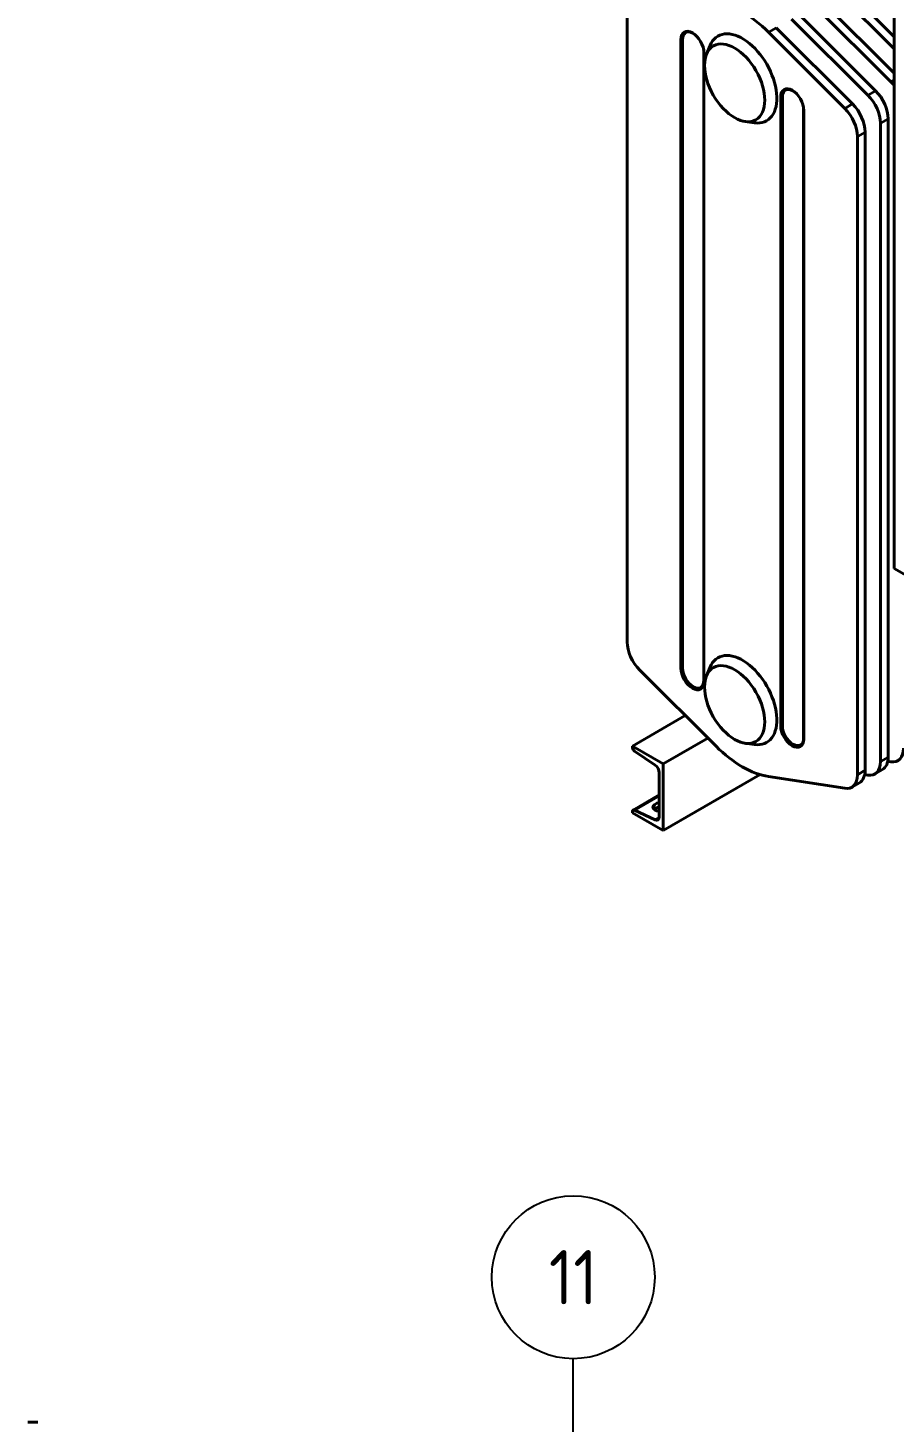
# Model space of a CAD drawing. Header units: millimetres. Extents: x 0 to 4205, y 0 to 2970.
# Drawn here: x 3309 to 3708, y 1860 to 2501 of the extents above; entities that cross this region are included whole.
import ezdxf

# ---------------------------------------------------------------- set-up
doc = ezdxf.new("R2010")
doc.units = ezdxf.units.MM
doc.header["$LTSCALE"] = 5
for name, color, linetype, lineweight in [('가시적인 것(ISO)', 3, 'Continuous', 40), ('가시적인 좁은 것(ISO)', 3, 'Continuous', 35), ('기호(ISO)', 5, 'Continuous', 25)]:
    doc.layers.add(name, color=color, linetype=linetype, lineweight=lineweight)
doc.styles.add('부품번호텍스트_PSTEK_POSCO', font='isocp.shx')

# ---------------------------------------------------------------- blocks, each defined once
blk = doc.blocks.new('품번기호10')
at = {"layer": '기호(ISO)', "color": 7}
for p, q in [((712.14, 345.79), (712.14, 377.75)), ((711.74, 345.79), (712.14, 343.79)), ((712.54, 345.79), (711.74, 345.79)), ((712.14, 345.79), (712.14, 343.79)), ((712.14, 343.79), (712.54, 345.79))]:
    blk.add_line(p, q, dxfattribs=at)
at = {"layer": '기호(ISO)', "color": 7, "flags": 128}
blk.add_lwpolyline([(711.74, 345.79), (712.14, 343.79)], dxfattribs=at)
at = {"layer": '기호(ISO)'}
blk.add_circle((712.14, 385.25), 7.5, dxfattribs=at)
at = {"layer": '기호(ISO)', "color": 7}
blk.add_solid([(711.74, 345.79), (712.14, 343.79), (712.54, 345.79), (711.74, 345.79)], dxfattribs=at)
at = {"layer": '기호(ISO)', "color": 7, "insert": (712.14, 385.25), "char_height": 5, "attachment_point": 5, "style": '부품번호텍스트_PSTEK_POSCO'}
blk.add_mtext('11', dxfattribs=at)

msp = doc.modelspace()

# ---------------------------------------------------------------- linework, layer by layer
at = {"layer": '가시적인 것(ISO)'}
for p, q in [((3708.4895, 2491.6271), (3682.4687, 2517.5615)), ((3686.0042, 2519.5975), (3708.4895, 2497.1869)), ((3585.5237, 2512.3566), (3585.5237, 2218.598)), ((3706.9871, 2476.4453), (3671.8621, 2511.4536)), ((3675.3976, 2513.4896), (3708.4895, 2480.5076)), ((3708.4895, 2252.4682), (3708.4895, 2514.0833)), ((3696.3805, 2470.3373), (3661.2555, 2505.3457)), ((3664.791, 2507.3816), (3699.916, 2472.3733)), ((3685.7739, 2464.2294), (3650.6489, 2499.2377)), ((3654.1844, 2501.2737), (3689.3094, 2466.2654)), ((3610.2724, 2206.5196), (3610.2724, 2495.9313)), ((3611.0473, 2206.4806), (3611.0473, 2495.8923)), ((3620.8112, 2490.2696), (3620.8112, 2200.8579)), ((3622.0707, 2489.1676), (3623.7002, 2493.1457)), ((3620.879, 2489.8234), (3620.879, 2200.4117)), ((3656.2343, 2180.0519), (3656.2343, 2469.4636)), ((3657.0092, 2180.0129), (3657.0092, 2469.4245)), ((3639.9335, 2458.1484), (3644.1921, 2457.5609)), ((3666.7731, 2463.8019), (3666.7731, 2174.3902)), ((3666.8409, 2463.3556), (3666.8409, 2173.944)), ((3705.7318, 2459.4212), (3705.7318, 2165.6626)), ((3695.1252, 2453.3132), (3695.1252, 2159.5546)), ((3702.1963, 2163.6266), (3702.1963, 2457.3852)), ((3691.5897, 2157.5186), (3691.5897, 2451.2773)), ((3849.9109, 2171.0291), (3708.4895, 2252.4682)), ((3591.3394, 2205.6459), (3626.4644, 2170.6375)), ((3622.0707, 2203.0261), (3623.7002, 2207.0042)), ((3612.304, 2184.7509), (3587.9278, 2170.7136)), ((3587.9278, 2170.7136), (3587.9278, 2170.1861)), ((3602.07, 2162.5697), (3587.9278, 2170.7136)), ((3602.07, 2162.5697), (3622.6617, 2174.4276)), ((3639.9335, 2172.0069), (3644.1921, 2171.4194)), ((3588.896, 2168.4069), (3598.3657, 2161.9958)), ((3705.5496, 2163.7034), (3706.9871, 2163.4806)), ((3600.3022, 2158.4374), (3600.3022, 2138.0799)), ((3602.07, 2131.9116), (3602.07, 2162.5697)), ((3646.707, 2157.6164), (3602.07, 2131.9116)), ((3650.6489, 2156.7106), (3685.7739, 2151.2647)), ((3694.943, 2157.5955), (3696.3805, 2157.3726)), ((3699.5953, 2157.8842), (3703.1309, 2159.9202)), ((3688.9887, 2151.7763), (3692.5243, 2153.8123)), ((3600.3022, 2148.2183), (3588.2399, 2141.2721)), ((3587.9278, 2140.583), (3587.9278, 2140.0556)), ((3587.9278, 2140.0556), (3602.07, 2131.9116)), ((3598.3657, 2136.7517), (3588.896, 2141.2471)), ((3314.0483, 1859.5523), (3309.4424, 1859.5523))]:
    msp.add_line(p, q, dxfattribs=at)
for centre, major_axis, ratio, start_param, end_param in [((3638.5567, 2467.789), (-24.9516, 43.3292), 0.57809312, 5.150655, 5.8487867), ((3615.5757, 2492.8773), (-3.7427, 6.4994), 0.57809312, 3.92892453, 7.07051718), ((3615.9292, 2493.0809), (-3.4454, 5.983), 0.57809312, 5.30470402, 7.07051718), ((3638.5567, 2478.0084), (-11.2282, 19.4981), 0.57809312, 2.72019421, 6.70458375), ((3615.9292, 2493.0809), (3.4454, -5.983), 0.57809312, 0.78733187, 0.97848129), ((3661.5376, 2466.4096), (-3.7427, 6.4994), 0.57809312, 3.92892453, 7.07051718), ((3661.8912, 2466.6132), (-3.4454, 5.983), 0.57809312, 5.30470402, 7.07051718), ((3696.893, 2464.5111), (6.2379, -10.8323), 0.57809312, 0.78733187, 2.00906235), ((3703.964, 2468.5831), (-6.2379, 10.8323), 0.57809312, 4.96220935, 5.150655), ((3661.8912, 2466.6132), (3.4454, -5.983), 0.57809312, 0.78733187, 0.97848129), ((3682.7508, 2456.3672), (-6.2379, 10.8323), 0.57809312, 3.92892453, 5.150655), ((3686.2864, 2458.4032), (6.2379, -10.8323), 0.57809312, 0.78733187, 2.00906235), ((3693.3574, 2462.4751), (-6.2379, 10.8323), 0.57809312, 3.92892453, 5.150655), ((3594.3625, 2213.508), (6.2379, -10.8323), 0.57809312, 3.92892453, 5.150655), ((3638.5567, 2191.8669), (-11.2282, 19.4981), 0.57809312, 2.72019421, 6.70458375), ((3615.5757, 2203.4656), (3.7427, -6.4994), 0.57809312, 3.92892453, 7.07051718), ((3615.9292, 2203.6692), (3.4454, -5.983), 0.57809312, 3.92892453, 7.07051718), ((3661.5376, 2176.9979), (3.7427, -6.4994), 0.57809312, 3.92892453, 7.07051718), ((3661.8912, 2177.2015), (3.4454, -5.983), 0.57809312, 3.92892453, 7.07051718), ((3588.9885, 2169.5754), (0.7485, -1.2999), 0.57809312, 3.92892453, 5.41245439), ((3638.5567, 2202.0862), (24.9516, -43.3292), 0.57809312, 5.150655, 5.8487867), ((3703.964, 2174.8245), (6.2379, -10.8323), 0.57809312, 5.8487867, 7.07051718), ((3693.3574, 2168.7165), (6.2379, -10.8323), 0.57809312, 5.8487867, 7.07051718), ((3696.893, 2170.7525), (6.2379, -10.8323), 0.57809312, 0, 0.78733187), ((3598.1809, 2159.659), (1.4971, -2.5998), 0.57809312, 0.78733187, 2.27086174), ((3682.7508, 2162.6086), (6.2379, -10.8323), 0.57809312, 5.8487867, 7.07051718), ((3686.2864, 2164.6446), (6.2379, -10.8323), 0.57809312, 0, 0.78733187), ((3601.3628, 2142.7576), (-3.9973, -0.2788), 0.52343839, 4.94426709, 7.54910956), ((3588.9885, 2139.9722), (-0.7485, 1.2999), 0.57809312, 5.58698731, 7.07051718), ((3601.3628, 2140.4628), (-4, 0), 0.5758617, 4.98076407, 5.78168033), ((3598.1809, 2139.3015), (1.4971, -2.5998), 0.57809312, 5.58698731, 7.07051718)]:
    msp.add_ellipse(centre, major_axis=major_axis, ratio=ratio, start_param=start_param, end_param=end_param, dxfattribs=at)
for centre in [(3635.0211, 2475.9724), (3635.0211, 2189.8309)]:
    msp.add_ellipse(centre, major_axis=(-9.7876, 16.9965), ratio=0.57809312, dxfattribs=at)
at = {"layer": '가시적인 좁은 것(ISO)'}
for p, q in [((3654.1844, 2501.2737), (3650.6489, 2499.2377)), ((3610.2724, 2495.9313), (3611.0473, 2495.8923)), ((3620.879, 2489.8234), (3620.8112, 2490.2696)), ((3708.4895, 2477.3104), (3706.9871, 2476.4453)), ((3699.916, 2472.3733), (3696.3805, 2470.3373)), ((3656.2343, 2469.4636), (3657.0092, 2469.4245)), ((3689.3094, 2466.2654), (3685.7739, 2464.2294)), ((3666.8409, 2463.3556), (3666.7731, 2463.8019)), ((3705.7318, 2459.4212), (3702.1963, 2457.3852)), ((3695.1252, 2453.3132), (3691.5897, 2451.2773)), ((3610.2724, 2206.5196), (3611.0473, 2206.4806)), ((3620.879, 2200.4117), (3620.8112, 2200.8579)), ((3656.2343, 2180.0519), (3657.0092, 2180.0129)), ((3666.8409, 2173.944), (3666.7731, 2174.3902)), ((3705.7318, 2165.6626), (3702.1963, 2163.6266)), ((3695.1252, 2159.5546), (3691.5897, 2157.5186)), ((3600.3022, 2147.8154), (3588.896, 2141.2471)), ((3600.2934, 2137.8618), (3598.3657, 2136.7517))]:
    msp.add_line(p, q, dxfattribs=at)

# ---------------------------------------------------------------- block references
at = {"layer": '기호(ISO)', "xscale": 5, "yscale": 5, "zscale": 5}
msp.add_blockref('품번기호10', (0, 0), dxfattribs=at)

doc.saveas('drawing.dxf')
